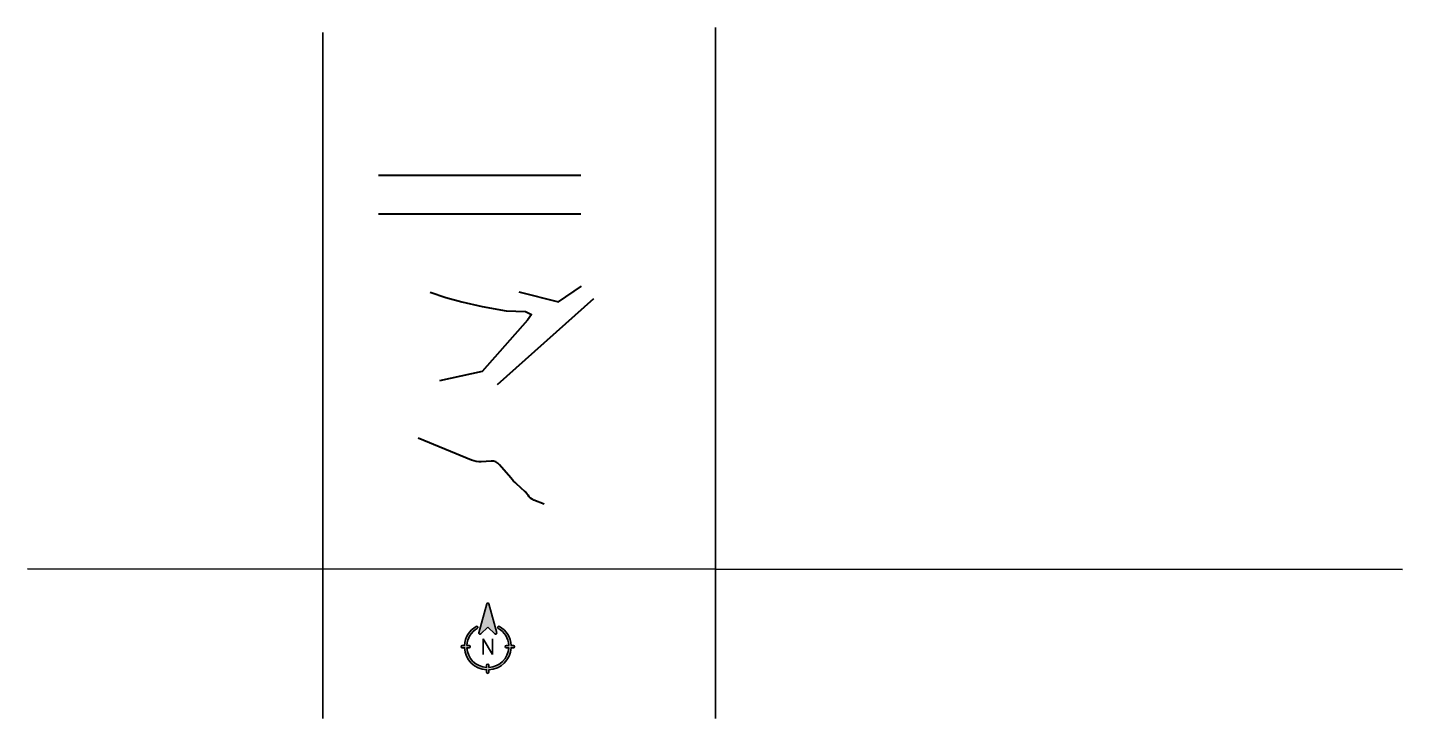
# Model space of a CAD drawing. Extents: x 337736 to 342002, y 3067251 to 3069533.
# Drawn here: x 338159.7 to 338417.7, y 3067852.2 to 3067982 of the extents above; entities that cross this region are included whole.
import ezdxf
from ezdxf.enums import TextEntityAlignment as Align

# ---------------------------------------------------------------- set-up
doc = ezdxf.new("R2010")
doc.units = 0
doc.header["$MEASUREMENT"] = 0
doc.layers.add('Contour', color=4, linetype='Continuous', lineweight=0)
doc.layers.add('legend', color=250, linetype='Continuous')
doc.layers.add('North', color=7, linetype='Continuous')
doc.styles.get("Standard").update_dxf_attribs({"font": 'simplex.shx'})

# ---------------------------------------------------------------- blocks, each defined once
blk = doc.blocks.new('North')
at = {"layer": 'North'}
h = blk.add_hatch(color=0, dxfattribs=at)
h.dxf.hatch_style = 1
edge = h.paths.add_edge_path()
edge.add_line((7.276000000000001e-12, 8.38899464431597), (-2.97585080653152, 5.413143837775349))
edge.add_arc((-3.32940419712395, 5.766697228368679), 0.499999999999442, 165.000000000033, 314.99999999992633, ccw=False)
edge.add_line((-3.81236711026941, 5.8961067509199), (-0.4829629131381812, 18.3216123735528))
edge.add_arc((7.276000000000001e-12, 18.1922028510016), 0.500000000000879, 14.999999999966974, 165.000000000033, ccw=False)
edge.add_line((0.482962913152733, 18.3216123735528), (3.81236711028396, 5.8961067509199))
edge.add_arc((3.3294041971385, 5.766697228368679), 0.500000000000879, -135, 14.999999999966974, ccw=False)
edge.add_line((2.97585080654608, 5.413143837776259), (7.275957614183426e-12, 8.38899464431597))
edge = h.paths.add_edge_path()
edge.add_line((0.5000000000072761, -7.99999999999636), (0.5000000000072761, -8.986100377802359))
edge.add_arc((7.276000000000001e-12, 3.638e-12), 9.000000000000279, 273.18473853672, 356.81526146328)
edge.add_line((8.98610037781327, -0.499999999996362), (8.000000000007269, -0.499999999996362))
edge.add_arc((8.000000000007269, 3.638e-12), 0.5, 90, 270, ccw=False)
edge.add_line((8.000000000007269, 0.500000000003638), (8.98610037781327, 0.500000000003638))
edge.add_arc((7.276000000000001e-12, 2.7285e-12), 9.00000000000033, 3.18473853672609, 60.00000000000131)
edge.add_arc((4.75000000000728, 8.22724133595511), 0.499999999999844, 59.999999999989996, 239.99999999999, ccw=False)
edge.add_arc((1.09139e-11, 3.638e-12), 9.99999999999743, 2.865983982600028, 60.00000000001597, ccw=False)
edge.add_line((9.98749217772638, 0.500000000003638), (11.0000000000073, 0.500000000003638))
edge.add_arc((11.0000000000073, 3.638e-12), 0.5, -90, 90, ccw=False)
edge.add_line((11.0000000000073, -0.499999999996362), (9.98749217772638, -0.499999999996362))
edge.add_arc((1.09139e-11, 3.638e-12), 9.999999999996382, 272.8659839825781, 357.1340160174001, ccw=False)
edge.add_line((0.5000000000072761, -9.98749217771547), (0.5000000000072761, -10.9999999999964))
edge.add_arc((7.276000000000001e-12, -10.9999999999964), 0.5, -180, 0, ccw=False)
edge.add_line((-0.499999999992724, -10.9999999999964), (-0.499999999992724, -9.98749217771547))
edge.add_arc((7.276000000000001e-12, 3.638e-12), 10, 182.865983982599, 267.1340160174011, ccw=False)
edge.add_line((-9.98749217771183, -0.499999999996362), (-10.9999999999927, -0.499999999996362))
edge.add_arc((-10.9999999999927, 3.638e-12), 0.5, 90, 270, ccw=False)
edge.add_line((-10.9999999999927, 0.500000000003638), (-9.98749217771183, 0.500000000003638))
edge.add_arc((7.276000000000001e-12, 3.638e-12), 10, 120, 177.134016017401, ccw=False)
edge.add_arc((-4.74999999999272, 8.22724133595511), 0.500000000000632, -59.99999999999011, 119.99999999995799, ccw=False)
edge.add_arc((7.276000000000001e-12, 2.7285e-12), 9.00000000000034, 119.999999999999, 176.815261463274)
edge.add_line((-8.98610037779872, 0.500000000003638), (-7.99999999999272, 0.500000000003638))
edge.add_arc((-7.99999999999272, 3.638e-12), 0.5, -90, 90, ccw=False)
edge.add_line((-7.99999999999272, -0.499999999996362), (-8.98610037779872, -0.499999999996362))
edge.add_arc((7.276000000000001e-12, 3.638e-12), 9.000000000000279, 183.18473853672, 266.81526146328)
edge.add_line((-0.499999999992724, -8.986100377802359), (-0.499999999992724, -7.99999999999636))
edge.add_arc((7.276000000000001e-12, -7.99999999999636), 0.5, 0, 180, ccw=False)
at = {"layer": 'North', "color": 0}
for points in [[(7.276000000000001e-12, 8.38899464431597), (-2.97585080653152, 5.413143837775349, -0.7673269879792459), (-3.81236711026941, 5.8961067509199), (-0.4829629131381811, 18.3216123735528, -0.7673269879794109), (0.482962913152733, 18.3216123735528), (3.81236711028396, 5.8961067509199, -0.7673269879792459), (2.97585080654608, 5.413143837776259)], [(0.5000000000072761, -7.99999999999636), (0.5000000000072761, -8.986100377802359, 0.382015476982892), (8.98610037781327, -0.499999999996362), (8.000000000007269, -0.499999999996362, -1), (8.000000000007269, 0.500000000003638), (8.98610037781327, 0.500000000003638, 0.253109756565021), (4.50000000000728, 7.79422863406307, -0.99999999999909), (5.00000000000728, 8.660254037847151, -0.2545902106462961), (9.98749217772638, 0.500000000003638), (11.0000000000073, 0.500000000003638, -1), (11.0000000000073, -0.499999999996362), (9.98749217772638, -0.499999999996362, -0.385206477913585), (0.5000000000072761, -9.98749217771547), (0.5000000000072761, -10.9999999999964, -1), (-0.499999999992724, -10.9999999999964), (-0.499999999992724, -9.98749217771547, -0.385206477913585), (-9.98749217771183, -0.499999999996362), (-10.9999999999927, -0.499999999996362, -1), (-10.9999999999927, 0.500000000003638), (-9.98749217771183, 0.500000000003638, -0.2545902106462961), (-4.99999999999272, 8.66025403784806, -0.9999999999990908), (-4.49999999999272, 7.79422863406307, 0.253109756565021), (-8.98610037779872, 0.500000000003638), (-7.99999999999272, 0.500000000003638, -1), (-7.99999999999272, -0.499999999996362), (-8.98610037779872, -0.499999999996362, 0.382015476982892), (-0.499999999992724, -8.986100377802359), (-0.499999999992724, -7.99999999999636, -1)]]:
    blk.add_lwpolyline(points, format="xyb", close=True, dxfattribs=at)
blk.add_text('N', height=6.7215, dxfattribs=at).set_placement((7.2919e-12, 3.6513e-12), align=Align.MIDDLE_CENTER)

msp = doc.modelspace()

# ---------------------------------------------------------------- linework, layer by layer
at = {"layer": 'Contour', "lineweight": 30}
msp.add_lwpolyline([(338256.6927464844, 3067892.477535528), (338254.7286464844, 3067893.252435528, -0.06096), (338254.4183464844, 3067893.421035528), (338254.1245464844, 3067893.630435528, -0.06777999999999999), (338253.8750464844, 3067893.865035528), (338253.6358464845, 3067894.160435528, -0.01549), (338253.4686464844, 3067894.380435528), (338253.3082464844, 3067894.605635528, 0.05547000000000001), (338253.1250464844, 3067894.810535528), (338251.4855464844, 3067896.278635528, -0.03421), (338250.4002464844, 3067897.393135528), (338248.2821464844, 3067899.889035528, 0.23619), (338246.7330464845, 3067900.549835528), (338244.8534464844, 3067900.435635528, -0.11333), (338243.0431464844, 3067900.737135528), (338233.0241464844, 3067904.864135528)], format="xyb", dxfattribs=at)
at = {"layer": 'legend', "lineweight": 25}
for p, q in [((338215.1381694404, 3067981.019679796), (338215.1381694404, 3067852.229936055)), ((338288.7981201389, 3067981.970492755), (338288.7981201389, 3067852.229936055)), ((338159.7214414057, 3067880.305542929), (338417.7273855343, 3067880.214357293))]:
    msp.add_line(p, q, dxfattribs=at)
at = {"layer": 'legend', "lineweight": 30}
for p, q in [((338225.5858291134, 3067954.235663876), (338263.5681121967, 3067954.235663876)), ((338225.5858291134, 3067946.961504569), (338263.5681121967, 3067946.961504569)), ((338259.3746386273, 3067930.491026366), (338263.6693102964, 3067933.433601289)), ((338247.8966392571, 3067914.957880439), (338266.0007068191, 3067931.104062422)), ((338251.8896594183, 3067932.330134534), (338259.3746386273, 3067930.491026366))]:
    msp.add_line(p, q, dxfattribs=at)
msp.add_polyline3d([(338235.301184067, 3067932.248141217, 0), (338238.196184067, 3067931.270141217, -0.4289999999998599), (338241.241184067, 3067930.455141217, -0.8109999999996944), (338245.010784067, 3067929.582141217, -1.380399999999781), (338249.547884067, 3067928.764641217, -2.058699999999817), (338253.146284067, 3067928.616041217, -2.58869999999979), (338254.268884067, 3067928.091941217, -2.770999999999731), (338253.570184067, 3067927.038141217, -2.956999999999653), (338245.056184067, 3067917.395141217, -3.045999999999594), (338237.0451439318, 3067915.655611272, -3.4849999999999), (338237.0451439318, 3067915.655611272, -3.4849999999999)], dxfattribs=at)

# ---------------------------------------------------------------- block references
at = {"layer": 'legend', "lineweight": 30, "xscale": 0.4371989703848987, "yscale": 0.4371989703848987, "zscale": 0.4371989703848987}
msp.add_blockref('North', (338246.0935401386, 3067865.740436048), dxfattribs=at)

doc.saveas('drawing.dxf')
